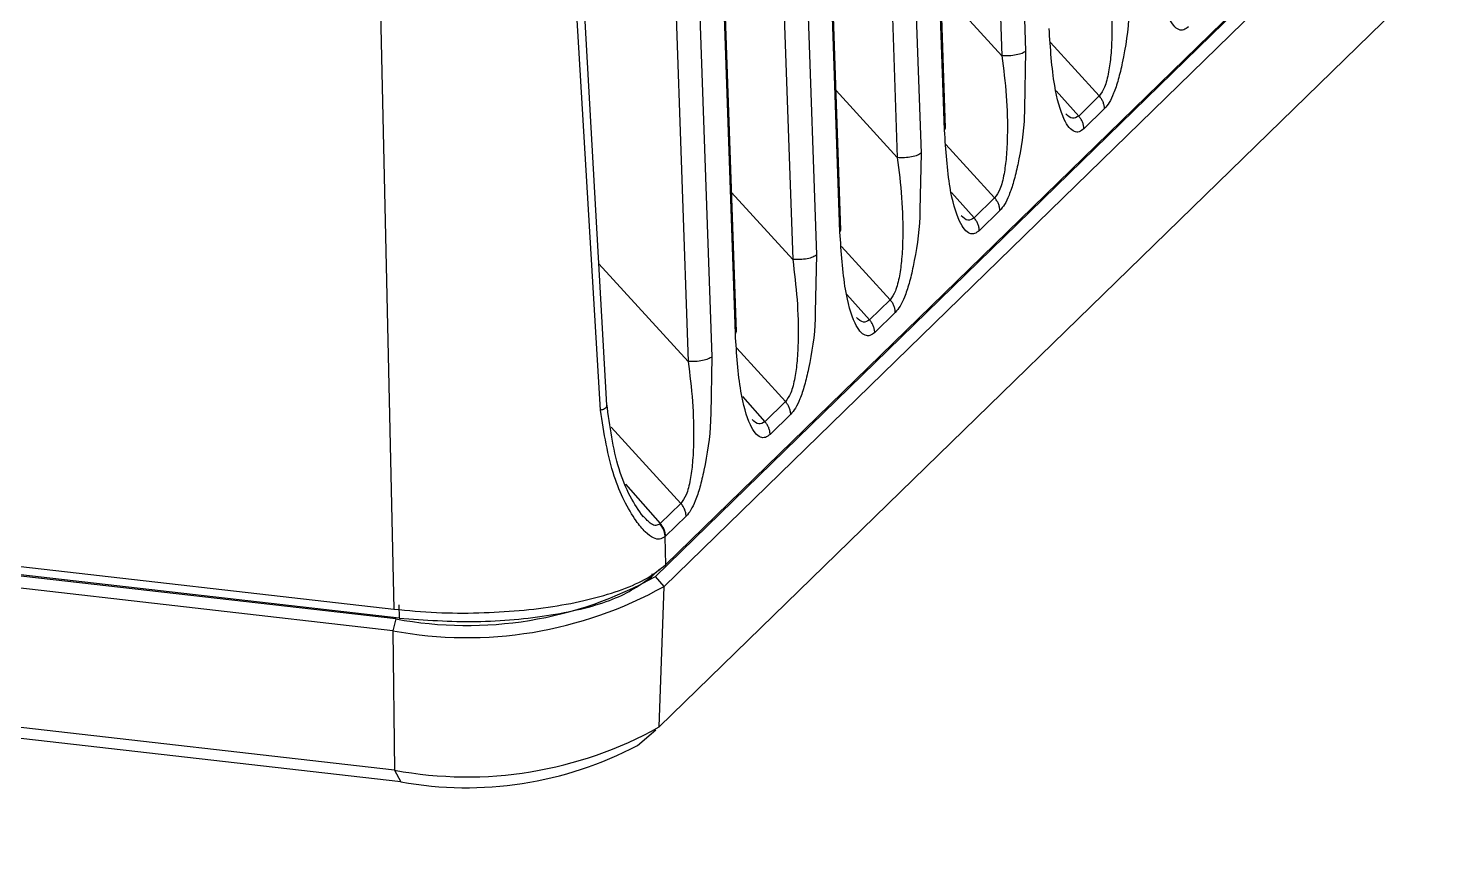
# Model space of a CAD drawing. Header units: millimetres. Extents: x 0 to 297, y 0 to 210.
# Drawn here: x 153.173 to 158.143, y 170.422 to 173.318 of the extents above; entities that cross this region are included whole.
import ezdxf

# ---------------------------------------------------------------- set-up
doc = ezdxf.new("R2010")
doc.units = ezdxf.units.MM
doc.layers.add('图框', color=7, linetype='Continuous')
doc.dimstyles.new('SLDDIMSTYLE0', dxfattribs={"dimtxt": 0.18, "dimasz": 1.016, "dimexe": 0, "dimexo": 0.0625, "dimgap": 0, "dimtad": 0, "dimtih": 1, "dimtoh": 1, "dimdec": 0, "dimrnd": 1e-09, "dimzin": 0, "dimdsep": 46, "dimtxsty": 'Standard', "dimblk1": 'DOT', "dimblk2": 'DOT', "dimsah": 1, "dimcen": 0.09, "dimadec": 0, "dimazin": 0, "dimtfac": 1.016, "dimtdec": 0, "dimtofl": 0, "dimtmove": 0, "dimatfit": 3, "dimldrblk": 'DOT', "dimfxl": 1, "dimfrac": 2, "dimtolj": 1, "dimtzin": 0, "dimarcsym": 0})

# ---------------------------------------------------------------- blocks, each defined once
blk = doc.blocks.new('_Dot')
at = {"color": 0, "linetype": 'ByBlock', "lineweight": -2}
blk.add_line((-0.5, 0), (-1, 0), dxfattribs=at)
at = {"color": 0, "linetype": 'ByBlock', "const_width": 0.5}
blk.add_lwpolyline([(-0.25, 0, 1), (0.25, 0, 1)], format="xyb", close=True, dxfattribs=at)

msp = doc.modelspace()

# ---------------------------------------------------------------- linework, layer by layer
at = {"color": 7, "linetype": 'Continuous', "lineweight": 25}
for p, q in [((156.5828, 175.7263), (156.6703, 173.2378)), ((156.4995, 175.7101), (156.587, 173.2216)), ((156.3858, 172.9605), (156.2995, 175.4502)), ((156.3894, 172.9678), (156.3031, 175.4575)), ((156.1328, 175.3527), (156.2203, 172.8642)), ((156.2161, 175.3688), (156.3036, 172.8803)), ((156.0191, 172.603), (155.9328, 175.0927)), ((156.0227, 172.6103), (155.9364, 175.1)), ((155.7661, 174.9952), (155.8536, 172.5067)), ((155.8494, 175.0114), (155.9369, 172.5229)), ((155.6524, 172.2456), (155.5661, 174.7353)), ((155.6559, 172.2529), (155.5697, 174.7426)), ((155.3994, 174.6377), (155.4869, 172.1493)), ((155.4826, 174.6539), (155.5702, 172.1654)), ((155.4073, 171.4356), (158.4208, 174.373)), ((155.3721, 171.3948), (158.3814, 174.328)), ((155.4025, 171.3599), (158.4118, 174.2932)), ((155.1795, 171.9787), (155.0531, 174.088)), ((155.202, 171.9956), (155.0824, 174.1081)), ((154.3927, 174.0489), (154.4555, 171.2801)), ((158.3944, 173.8001), (155.3851, 170.8669)), ((156.3725, 173.4567), (156.587, 173.2216)), ((156.6703, 173.2378), (156.6661, 173.0372)), ((156.9283, 173.0806), (156.7574, 173.2679)), ((156.0057, 173.0993), (156.2203, 172.8642)), ((156.7772, 173.0992), (156.8562, 173.0103)), ((156.8562, 173.0103), (156.9283, 173.0806)), ((156.9468, 173.0362), (156.8746, 172.9659)), ((156.3858, 172.9605), (156.3889, 172.9678)), ((156.5616, 172.7231), (156.3907, 172.9104)), ((156.3036, 172.8803), (156.2994, 172.6797)), ((155.639, 172.7418), (155.8536, 172.5067)), ((156.4105, 172.7417), (156.4894, 172.6528)), ((156.4894, 172.6528), (156.5616, 172.7231)), ((156.5801, 172.6788), (156.5079, 172.6084)), ((156.0191, 172.603), (156.0221, 172.6103)), ((156.1949, 172.3657), (156.024, 172.553)), ((155.1739, 172.4922), (155.4869, 172.1493)), ((155.9369, 172.5229), (155.9327, 172.3223)), ((156.0437, 172.3842), (156.1227, 172.2953)), ((156.1227, 172.2953), (156.1949, 172.3657)), ((156.2133, 172.3213), (156.1412, 172.251)), ((145.6434, 172.2846), (154.4555, 171.2801)), ((154.4736, 171.2488), (145.6582, 172.2537)), ((154.462, 171.2461), (145.6624, 172.2492)), ((155.6524, 172.2456), (155.6554, 172.2529)), ((154.4516, 171.2045), (145.652, 172.2076)), ((155.8282, 172.0082), (155.6572, 172.1955)), ((155.5702, 172.1654), (155.566, 171.9648)), ((155.677, 172.0268), (155.756, 171.9379)), ((155.756, 171.9379), (155.8282, 172.0082)), ((155.8466, 171.9639), (155.7744, 171.8935)), ((155.4614, 171.6508), (155.2172, 171.9184)), ((154.4576, 170.7153), (145.6579, 171.7184)), ((155.2667, 171.7184), (155.3893, 171.5804)), ((154.4799, 170.6742), (145.6802, 171.6773)), ((155.3893, 171.5804), (155.4614, 171.6508)), ((155.4799, 171.6064), (155.4077, 171.5361)), ((155.3893, 171.5804), (155.3871, 171.5785)), ((155.4077, 171.5361), (155.4051, 171.5336)), ((155.4051, 171.5336), (155.4073, 171.4356)), ((155.3586, 171.3934), (155.3863, 171.4205)), ((155.3591, 171.4039), (155.3586, 171.3934)), ((155.4025, 171.3599), (155.3721, 171.3948)), ((155.3851, 170.8669), (155.4025, 171.3599)), ((154.4728, 171.2951), (154.4736, 171.2488)), ((154.462, 171.2461), (154.4516, 171.2045)), ((154.4516, 171.2045), (154.4576, 170.7153)), ((155.3095, 170.8021), (155.3737, 170.8565)), ((154.4576, 170.7153), (154.4799, 170.6742))]:
    msp.add_line(p, q, dxfattribs=at)
for centre, radius, start, end in [((154.7124, 172.5957), 1.4154, 259.3843, 299.181), ((154.7116, 172.5775), 1.3546, 259.3843, 299.181), ((154.7119, 172.0724), 1.3808, 259.3843, 299.181), ((154.7094, 171.9404), 1.2868, 259.7284, 297.801)]:
    msp.add_arc(centre, radius, start, end, dxfattribs=at)
for points, knots in [([(157.2413, 173.3234), (157.2357, 173.319), (157.2244, 173.3102), (157.2066, 173.3118), (157.1887, 173.3259), (157.1624, 173.3706), (157.1322, 173.4805), (157.1239, 173.6053), (157.1193, 173.6754)], [0, 0, 0, 0, 0.080493, 0.162989, 0.261089, 0.365953, 0.644098, 1, 1, 1, 1]), ([(156.9538, 173.5791), (156.9595, 173.5327), (156.9709, 173.4404), (156.9744, 173.3182), (156.9699, 173.226), (156.9618, 173.1622), (156.9486, 173.1086), (156.9349, 173.0896), (156.9283, 173.0806)], [0, 0, 0, 0, 0.258123, 0.513428, 0.647613, 0.762465, 0.887109, 1, 1, 1, 1]), ([(157.0328, 173.3946), (157.0327, 173.3868), (157.0317, 173.3206), (157.0169, 173.2291), (156.9958, 173.1379), (156.98, 173.0909), (156.9635, 173.0559), (156.9523, 173.0427), (156.9468, 173.0362)], [0, 0, 0, 0, 0.055173, 0.462835, 0.616631, 0.76089, 0.881821, 1, 1, 1, 1]), ([(156.8746, 172.9659), (156.869, 172.9615), (156.8577, 172.9527), (156.8399, 172.9544), (156.822, 172.9684), (156.7957, 173.0131), (156.7655, 173.123), (156.7572, 173.2479), (156.7525, 173.3179)], [0, 0, 0, 0, 0.080435, 0.162868, 0.260969, 0.365825, 0.644122, 1, 1, 1, 1]), ([(156.587, 173.2216), (156.5928, 173.1752), (156.6042, 173.083), (156.6077, 172.9608), (156.6032, 172.8685), (156.595, 172.8048), (156.5818, 172.7512), (156.5681, 172.7322), (156.5616, 172.7231)], [0, 0, 0, 0, 0.258102, 0.513375, 0.647572, 0.762437, 0.887094, 1, 1, 1, 1]), ([(156.6661, 173.0372), (156.666, 173.0293), (156.665, 172.9631), (156.6502, 172.8715), (156.6291, 172.7804), (156.6132, 172.7335), (156.5968, 172.6984), (156.5856, 172.6853), (156.5801, 172.6788)], [0, 0, 0, 0, 0.055116, 0.46335, 0.616849, 0.76083, 0.881795, 1, 1, 1, 1]), ([(156.8562, 173.0103), (156.849, 173.0058), (156.8341, 172.9964), (156.819, 173.0106), (156.8111, 173.0179)], [0, 0, 0, 0, 0.480298, 1, 1, 1, 1]), ([(156.5079, 172.6084), (156.5023, 172.6041), (156.4909, 172.5953), (156.4732, 172.5969), (156.4553, 172.611), (156.429, 172.6557), (156.3987, 172.7656), (156.3905, 172.8904), (156.3858, 172.9605)], [0, 0, 0, 0, 0.080493, 0.162989, 0.261089, 0.365953, 0.644098, 1, 1, 1, 1]), ([(156.2203, 172.8642), (156.226, 172.8178), (156.2374, 172.7255), (156.241, 172.6034), (156.2365, 172.5111), (156.2283, 172.4473), (156.2151, 172.3937), (156.2014, 172.3747), (156.1949, 172.3657)], [0, 0, 0, 0, 0.258102, 0.513375, 0.647572, 0.762437, 0.887094, 1, 1, 1, 1]), ([(156.2994, 172.6797), (156.2993, 172.6719), (156.2983, 172.6056), (156.2835, 172.5141), (156.2624, 172.4229), (156.2465, 172.376), (156.2301, 172.341), (156.2189, 172.3278), (156.2133, 172.3213)], [0, 0, 0, 0, 0.055116, 0.46335, 0.616849, 0.76083, 0.881795, 1, 1, 1, 1]), ([(156.4894, 172.6528), (156.4823, 172.6483), (156.4673, 172.6389), (156.4523, 172.6531), (156.4444, 172.6605)], [0, 0, 0, 0, 0.4803657, 1, 1, 1, 1]), ([(156.1412, 172.251), (156.1356, 172.2466), (156.1242, 172.2378), (156.1065, 172.2395), (156.0885, 172.2535), (156.0622, 172.2982), (156.032, 172.4081), (156.0237, 172.5329), (156.0191, 172.603)], [0, 0, 0, 0, 0.0804927, 0.1629887, 0.2610889, 0.3659527, 0.6440984, 1, 1, 1, 1]), ([(155.8536, 172.5067), (155.8593, 172.4603), (155.8707, 172.368), (155.8743, 172.2459), (155.8697, 172.1536), (155.8616, 172.0899), (155.8484, 172.0363), (155.8347, 172.0173), (155.8282, 172.0082)], [0, 0, 0, 0, 0.258102, 0.513375, 0.647572, 0.762437, 0.887094, 1, 1, 1, 1]), ([(155.9327, 172.3223), (155.9326, 172.3144), (155.9316, 172.2482), (155.9167, 172.1566), (155.8956, 172.0655), (155.8798, 172.0185), (155.8633, 171.9835), (155.8521, 171.9704), (155.8466, 171.9639)], [0, 0, 0, 0, 0.055116, 0.46335, 0.616849, 0.76083, 0.881795, 1, 1, 1, 1]), ([(156.1227, 172.2953), (156.1155, 172.2909), (156.1006, 172.2815), (156.0855, 172.2957), (156.0777, 172.303)], [0, 0, 0, 0, 0.480366, 1, 1, 1, 1]), ([(155.7744, 171.8935), (155.7688, 171.8892), (155.7575, 171.8804), (155.7397, 171.882), (155.7218, 171.8961), (155.6955, 171.9408), (155.6653, 172.0506), (155.657, 172.1755), (155.6524, 172.2456)], [0, 0, 0, 0, 0.080493, 0.162989, 0.261089, 0.365953, 0.644098, 1, 1, 1, 1]), ([(155.4869, 172.1493), (155.4926, 172.1029), (155.504, 172.0106), (155.5075, 171.8884), (155.503, 171.7962), (155.4949, 171.7324), (155.4817, 171.6788), (155.468, 171.6598), (155.4614, 171.6508)], [0, 0, 0, 0, 0.258123, 0.513428, 0.647613, 0.762465, 0.887109, 1, 1, 1, 1]), ([(155.1795, 171.9787), (155.1831, 171.9797), (155.1905, 171.9818), (155.1982, 171.9866), (155.2024, 171.9913), (155.2016, 171.9945), (155.2013, 171.9956)], [0, 0, 0, 0, 0.249503, 0.528979, 0.834001, 1, 1, 1, 1]), ([(155.3298, 171.6041), (155.3139, 171.6268), (155.2816, 171.6729), (155.2286, 171.804), (155.2124, 171.9221), (155.2016, 172.0009)], [0, 0, 0, 0, 0.2432738, 0.4955167, 1, 1, 1, 1]), ([(155.4051, 171.5336), (155.3992, 171.5301), (155.3872, 171.5229), (155.3636, 171.5289), (155.3353, 171.5501), (155.2852, 171.613), (155.215, 171.7494), (155.192, 171.8981), (155.1795, 171.9787)], [0, 0, 0, 0, 0.068491, 0.140531, 0.235606, 0.342479, 0.644039, 1, 1, 1, 1]), ([(155.566, 171.9648), (155.5658, 171.9569), (155.5649, 171.8908), (155.55, 171.7993), (155.5289, 171.7081), (155.5131, 171.6611), (155.4966, 171.6261), (155.4854, 171.6129), (155.4799, 171.6064)], [0, 0, 0, 0, 0.055173, 0.462835, 0.616631, 0.76089, 0.881821, 1, 1, 1, 1]), ([(155.756, 171.9379), (155.7488, 171.9334), (155.7339, 171.924), (155.7188, 171.9382), (155.711, 171.9456)], [0, 0, 0, 0, 0.480366, 1, 1, 1, 1]), ([(155.3871, 171.5785), (155.3829, 171.5763), (155.3741, 171.5717), (155.3538, 171.5796), (155.3384, 171.5964), (155.3288, 171.6068)], [0, 0, 0, 0, 0.2579447, 0.5397387, 1, 1, 1, 1]), ([(155.3871, 171.5785), (155.3897, 171.5752), (155.3949, 171.5687), (155.4004, 171.5575), (155.4042, 171.5456), (155.4048, 171.5376), (155.4051, 171.5336)], [0, 0, 0, 0, 0.247786, 0.499999, 0.752212, 1, 1, 1, 1]), ([(154.4555, 171.2801), (154.5048, 171.2755), (154.6022, 171.2665), (154.7993, 171.2655), (155.0364, 171.2864), (155.2314, 171.3361), (155.3496, 171.3887), (155.3879, 171.4198), (155.4073, 171.4356)], [0, 0, 0, 0, 0.1304271, 0.2574141, 0.4999908, 0.7425709, 0.8695625, 1, 1, 1, 1])]:
    msp.add_open_spline(points, degree=3, knots=knots, dxfattribs=at)
for points in [[(156.6703, 173.2378), (156.6666, 173.2352), (156.6592, 173.2298), (156.6379, 173.2241), (156.6125, 173.2208), (156.5955, 173.2213), (156.587, 173.2216)], [(156.9468, 173.0362), (156.9464, 173.0402), (156.9457, 173.0481), (156.9419, 173.0598), (156.9363, 173.0709), (156.931, 173.0774), (156.9283, 173.0806)], [(156.8746, 172.9659), (156.8743, 172.9699), (156.8736, 172.9778), (156.8697, 172.9895), (156.8641, 173.0006), (156.8588, 173.007), (156.8562, 173.0103)], [(156.3036, 172.8803), (156.2999, 172.8777), (156.2925, 172.8724), (156.2712, 172.8666), (156.2458, 172.8633), (156.2288, 172.8639), (156.2203, 172.8642)], [(156.5801, 172.6788), (156.5797, 172.6828), (156.579, 172.6907), (156.5752, 172.7024), (156.5695, 172.7135), (156.5643, 172.7199), (156.5616, 172.7231)], [(156.5079, 172.6084), (156.5075, 172.6124), (156.5068, 172.6203), (156.503, 172.632), (156.4974, 172.6431), (156.4921, 172.6496), (156.4894, 172.6528)], [(155.9369, 172.5229), (155.9332, 172.5202), (155.9257, 172.5149), (155.9045, 172.5092), (155.8791, 172.5059), (155.8621, 172.5064), (155.8536, 172.5067)], [(156.2133, 172.3213), (156.213, 172.3253), (156.2123, 172.3332), (156.2084, 172.3449), (156.2028, 172.356), (156.1975, 172.3625), (156.1949, 172.3657)], [(156.1412, 172.251), (156.1408, 172.255), (156.1401, 172.2629), (156.1363, 172.2745), (156.1306, 172.2857), (156.1254, 172.2921), (156.1227, 172.2953)], [(155.5702, 172.1654), (155.5664, 172.1628), (155.559, 172.1575), (155.5377, 172.1517), (155.5124, 172.1484), (155.4954, 172.149), (155.4869, 172.1493)], [(155.8466, 171.9639), (155.8463, 171.9678), (155.8456, 171.9758), (155.8417, 171.9874), (155.8361, 171.9985), (155.8308, 172.005), (155.8282, 172.0082)], [(155.7744, 171.8935), (155.7741, 171.8975), (155.7734, 171.9054), (155.7695, 171.9171), (155.7639, 171.9282), (155.7586, 171.9347), (155.756, 171.9379)], [(155.4799, 171.6064), (155.4795, 171.6104), (155.4788, 171.6183), (155.475, 171.63), (155.4694, 171.6411), (155.4641, 171.6476), (155.4614, 171.6508)], [(155.4077, 171.5361), (155.4074, 171.54), (155.4067, 171.548), (155.4028, 171.5596), (155.3972, 171.5707), (155.3919, 171.5772), (155.3893, 171.5804)], [(154.4736, 171.2488), (154.5634, 171.2422), (154.743, 171.2291), (155.0132, 171.2551), (155.2402, 171.3104), (155.3191, 171.3657), (155.3586, 171.3934)]]:
    msp.add_open_spline(points, degree=3, dxfattribs=at)

# ---------------------------------------------------------------- leaders
at = {"layer": '图框'}
msp.add_leader([(152.4182, 180.5046), (191.6839, 142.5862)], dimstyle='SLDDIMSTYLE0', dxfattribs=at)

doc.saveas('drawing.dxf')
